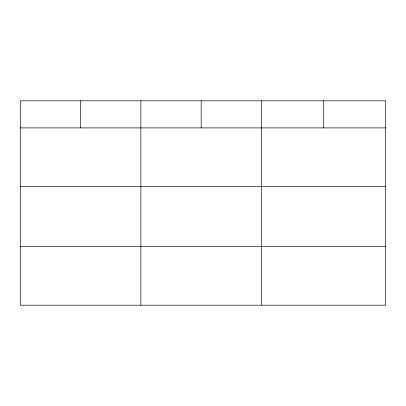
<?xml version="1.0" encoding="UTF-8"?>
<svg xmlns="http://www.w3.org/2000/svg" width="406" height="406" viewBox="0 0 406 406"><rect width="100%" height="100%" fill="white"/><g stroke="black" fill="none" stroke-linecap="round" stroke-linejoin="round"><path stroke-width="0.61" d="M385.7 186.415L385.7 100.81L20.3 100.81L20.3 305.19L385.7 305.19L385.7 186.415L20.3 186.415M20.3 127.91L385.7 127.91M20.3 246.691L385.7 246.691M323.582 100.81L323.582 127.91M261.464 100.81L261.464 305.19M201.173 100.81L201.173 127.91M140.882 100.81L140.882 305.19M80.591 100.81L80.591 127.91"/></g></svg>
